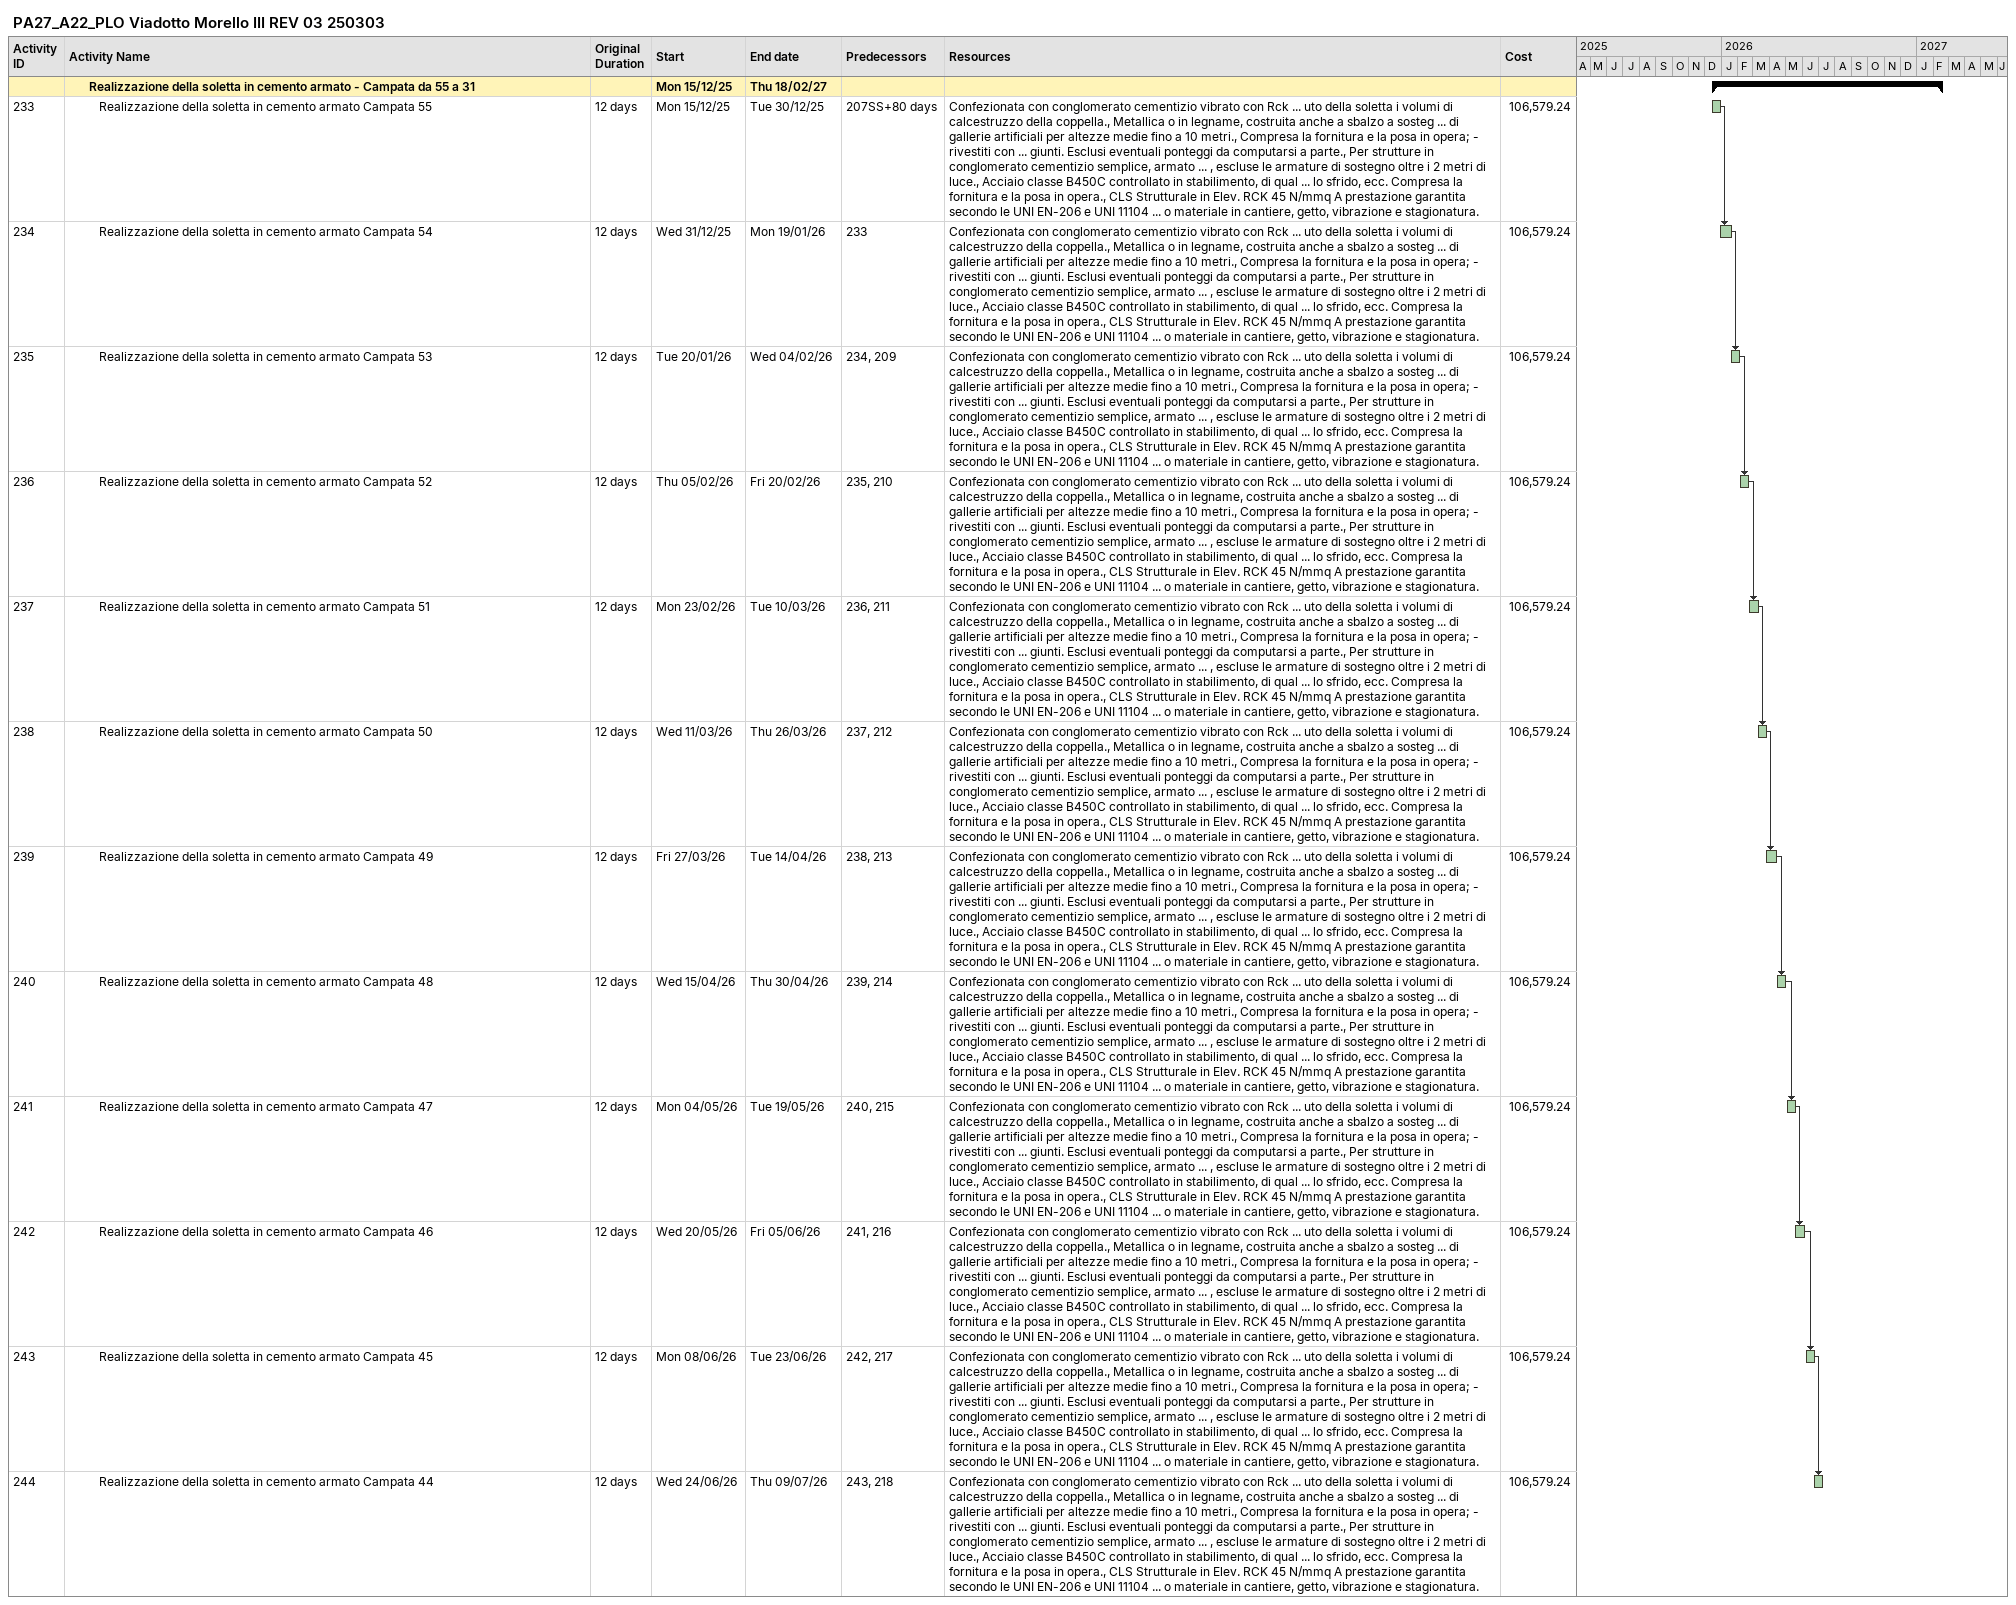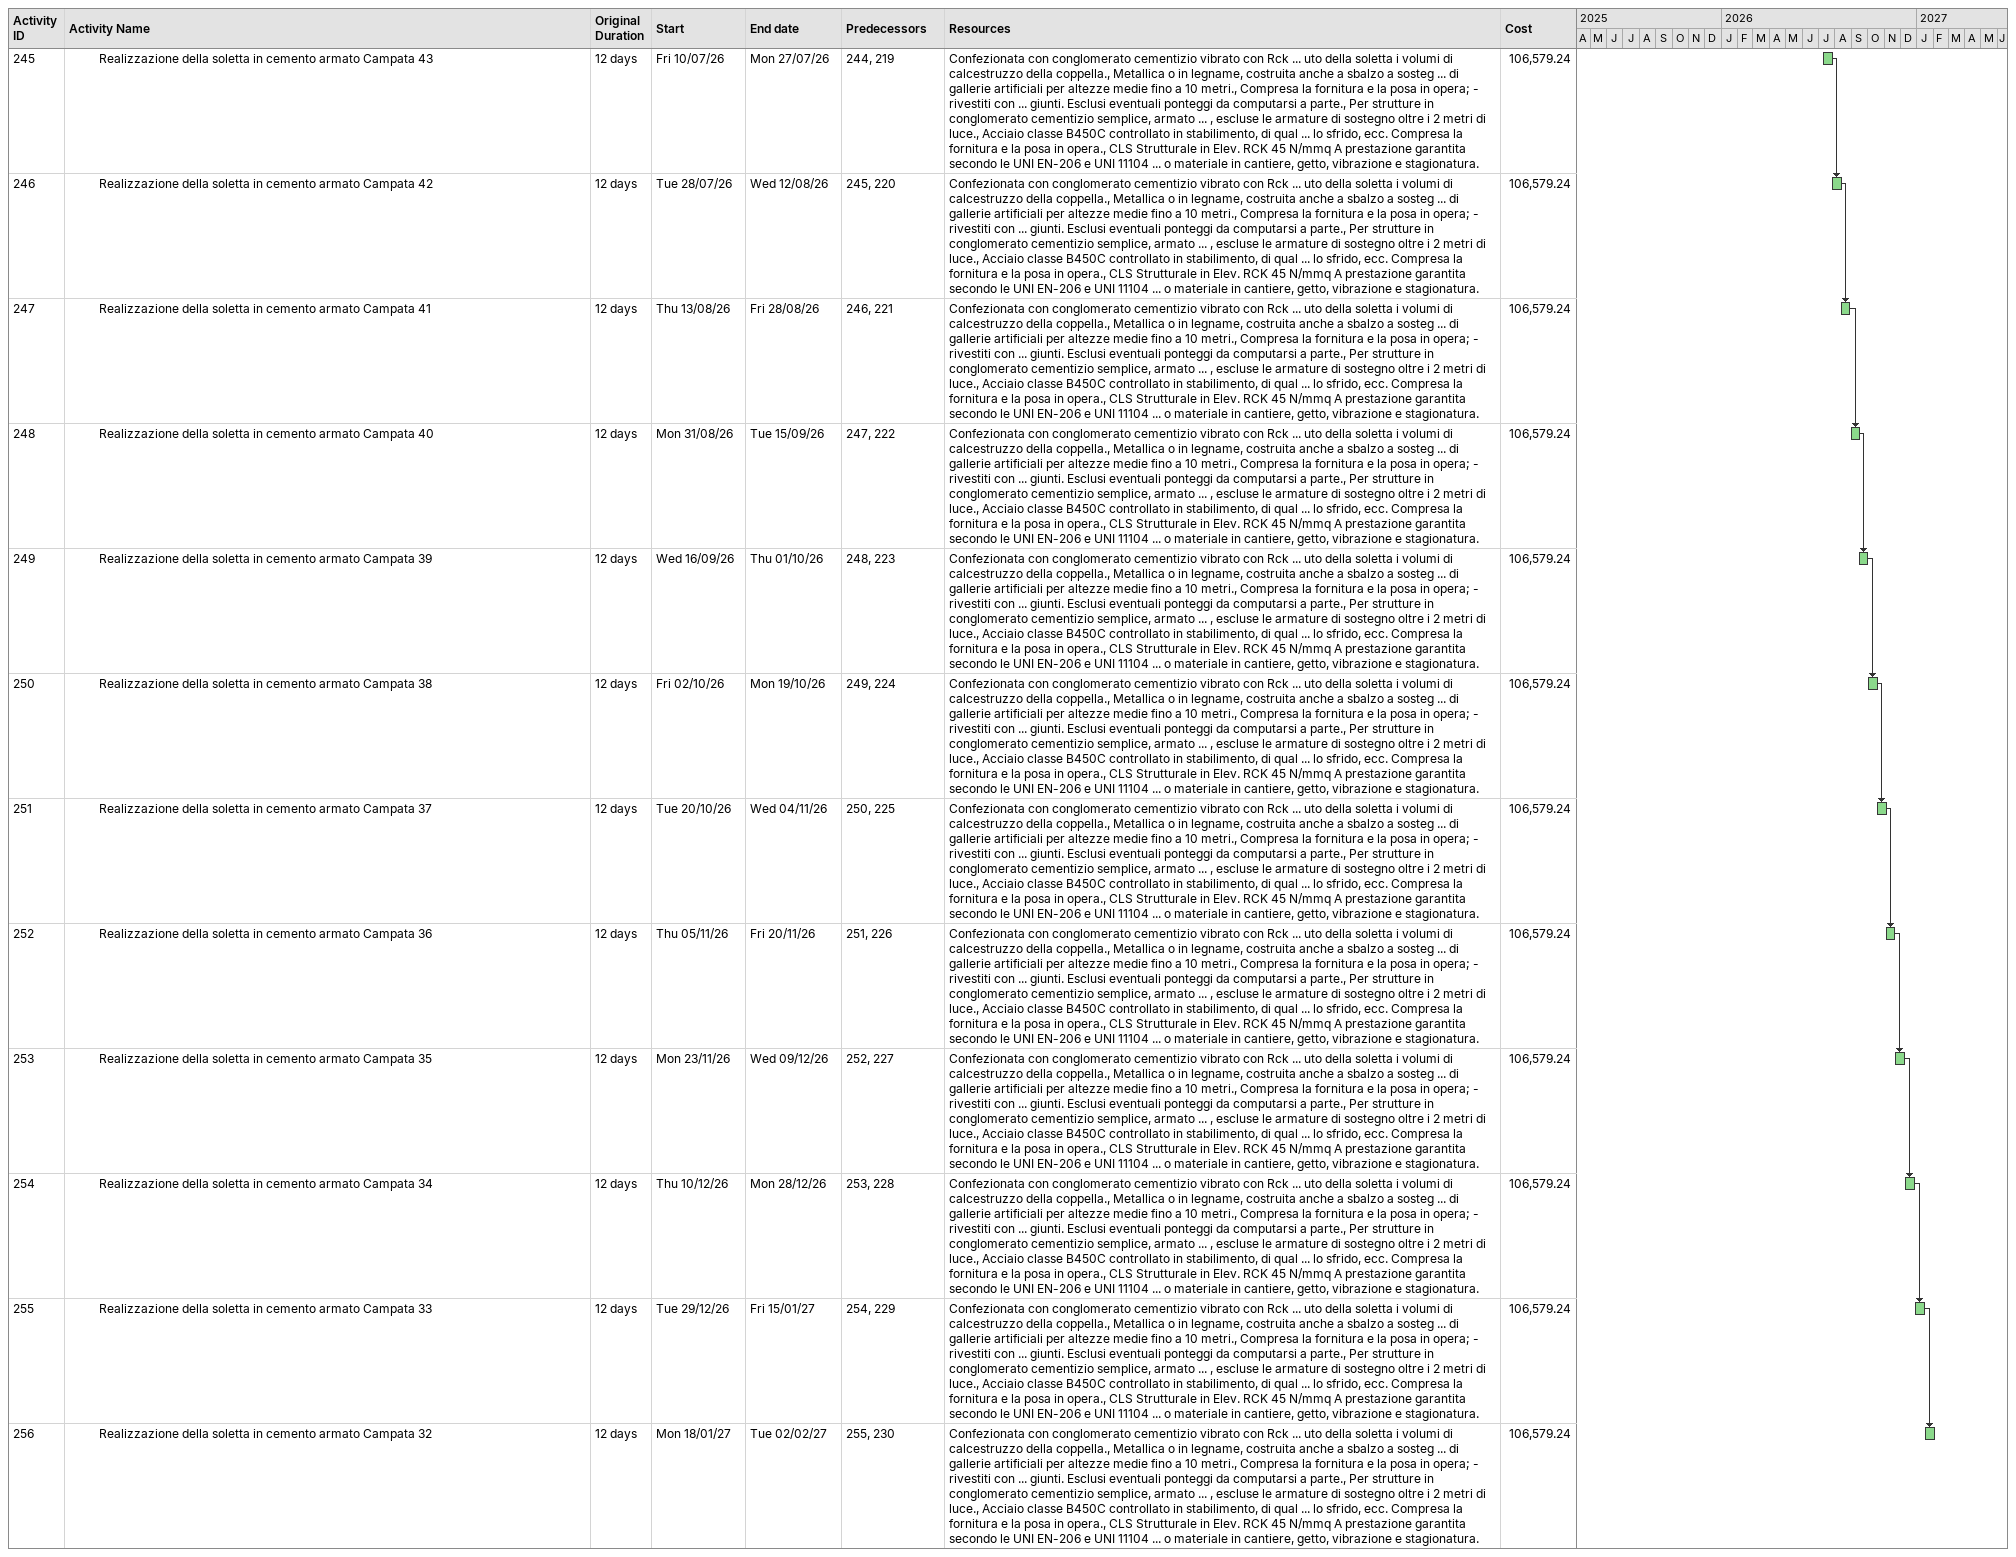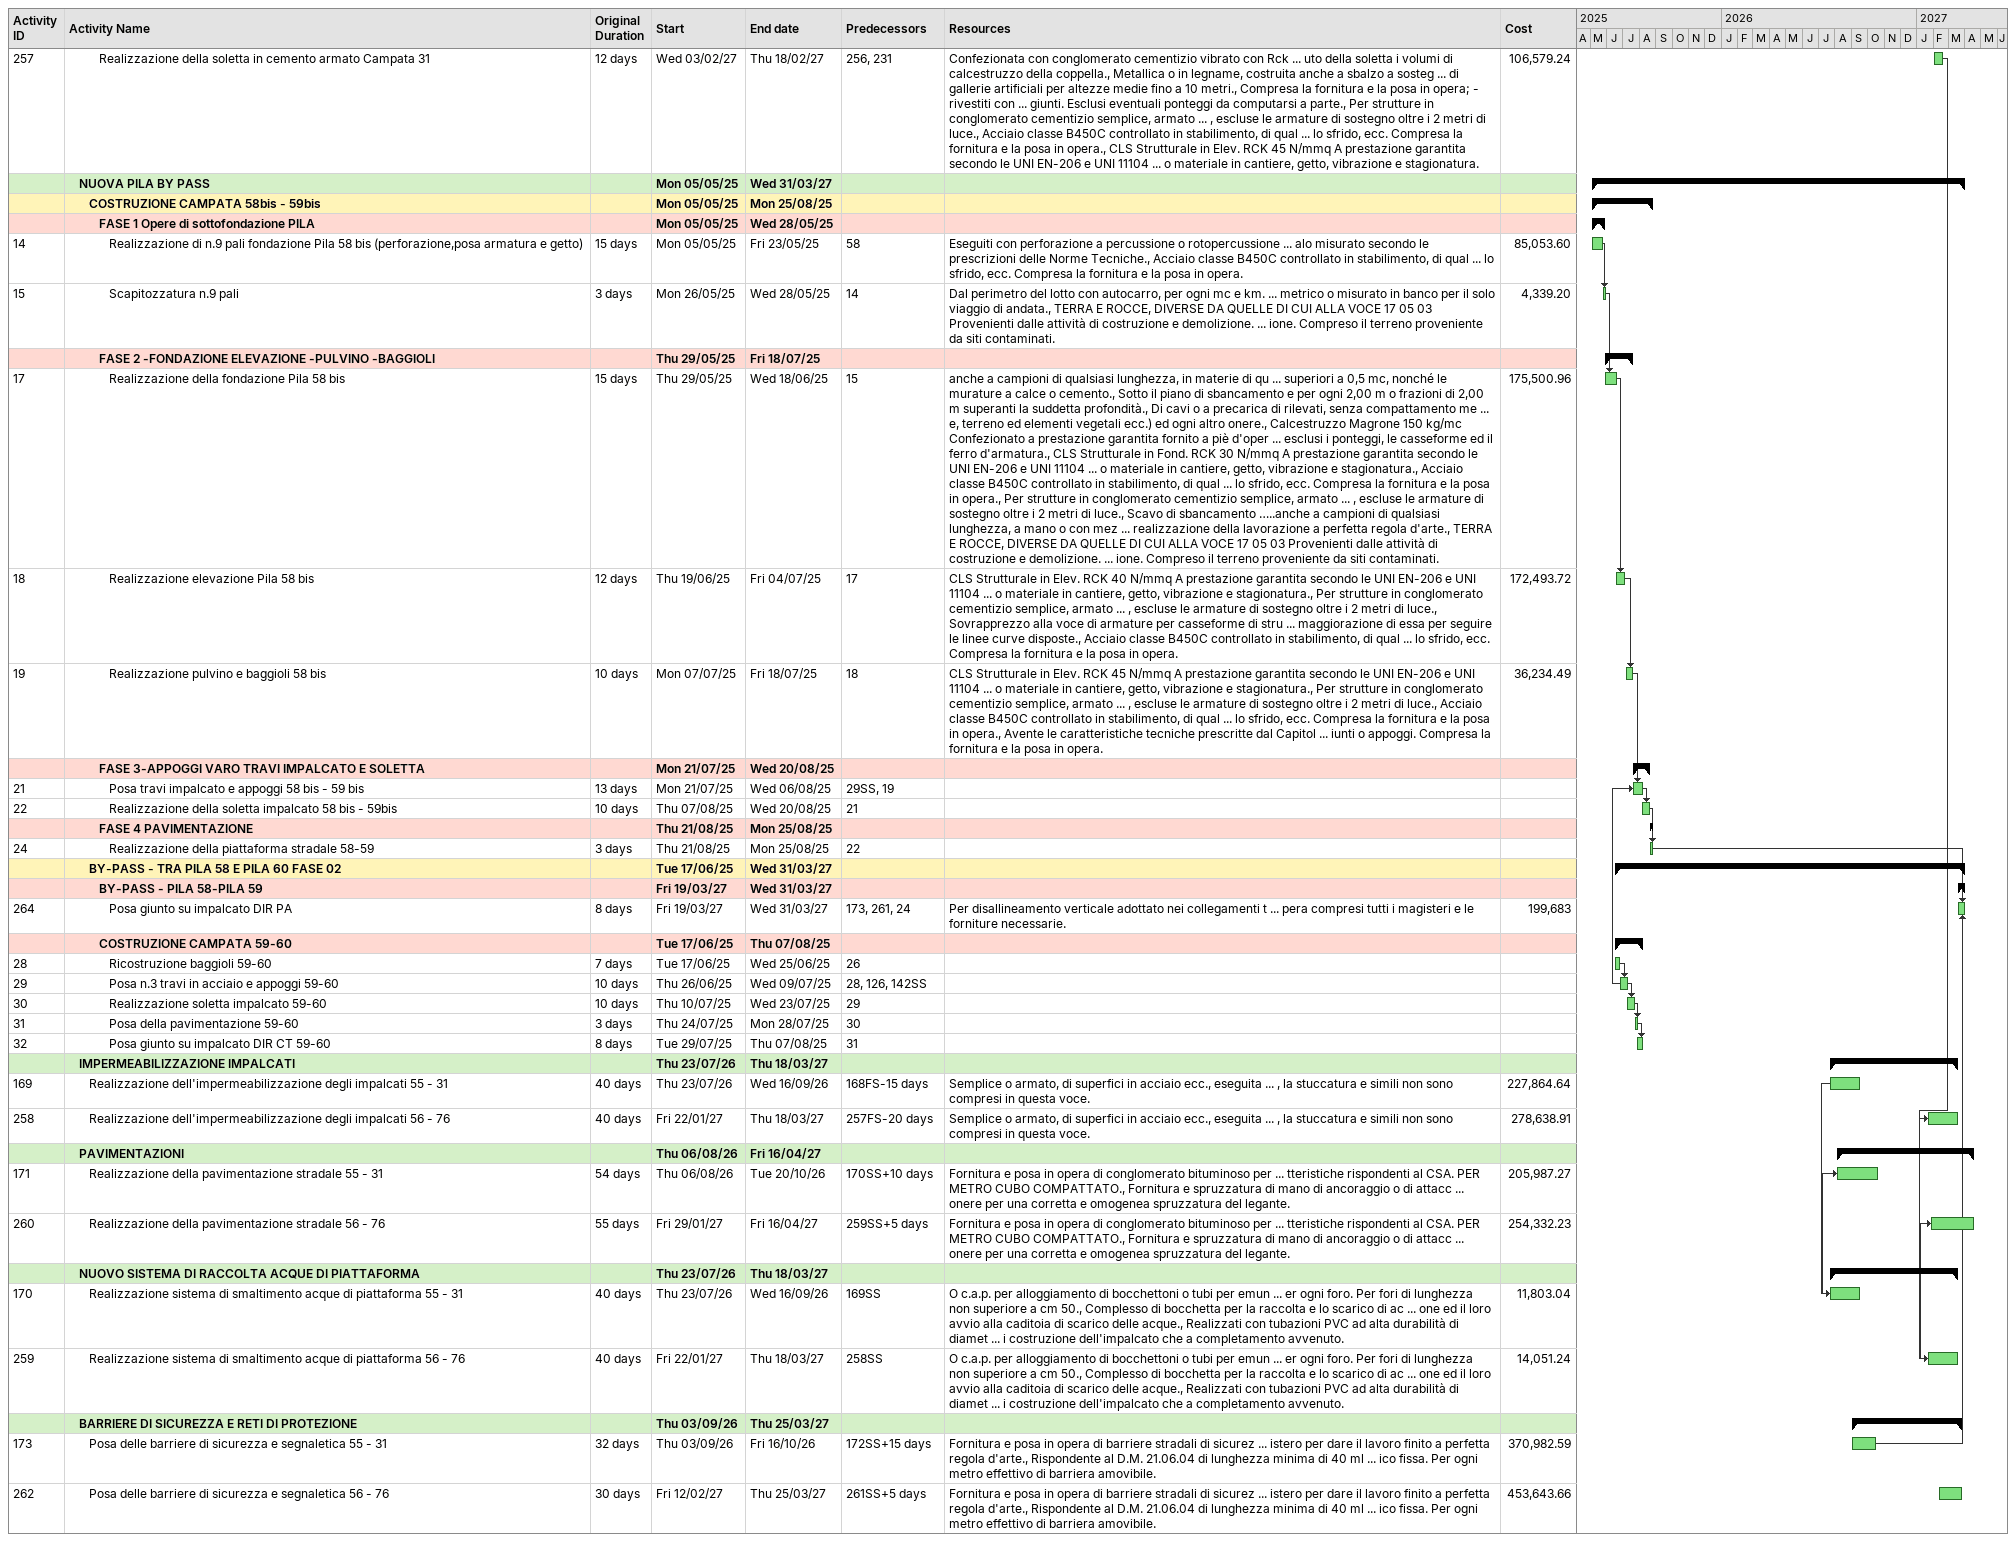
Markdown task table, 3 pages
PA27_A22_PLO Viadotto Morello III REV 03 250303

| ID | Level | Task | Original duration | Start | Finish | Predecessors | Resources | Cost |
|---|---|---|---|---|---|---|---|---|
|  | 3 | **Realizzazione della soletta in cemento armato - Campata da 55 a 31** |  | 2025-12-15 | 2027-02-18 |  |  |  |
| 233 | 4 | Realizzazione della soletta in cemento armato Campata 55 | 12d | 2025-12-15 | 2025-12-30 | 207SS+80d | Confezionata con conglomerato cementizio vibrato con Rck ... uto della soletta i volumi di calcestruzzo della coppella., Metallica o in legname, costruita anche a sbalzo a sosteg ... di gallerie artificiali per altezze medie fino a 10 metri., Compresa la fornitura e la posa in opera; - rivestiti con ... giunti. Esclusi eventuali ponteggi da computarsi a parte., Per strutture in conglomerato cementizio semplice, armato ... , escluse le armature di sostegno oltre i 2 metri di luce., Acciaio classe B450C controllato in stabilimento, di qual ... lo sfrido, ecc. Compresa la fornitura e la posa in opera., CLS Strutturale in Elev. RCK 45 N/mmq A prestazione garantita secondo le UNI EN-206 e UNI 11104 ... o materiale in cantiere, getto, vibrazione e stagionatura. | 106579.24 |
| 234 | 4 | Realizzazione della soletta in cemento armato Campata 54 | 12d | 2025-12-31 | 2026-01-19 | 233 | Confezionata con conglomerato cementizio vibrato con Rck ... uto della soletta i volumi di calcestruzzo della coppella., Metallica o in legname, costruita anche a sbalzo a sosteg ... di gallerie artificiali per altezze medie fino a 10 metri., Compresa la fornitura e la posa in opera; - rivestiti con ... giunti. Esclusi eventuali ponteggi da computarsi a parte., Per strutture in conglomerato cementizio semplice, armato ... , escluse le armature di sostegno oltre i 2 metri di luce., Acciaio classe B450C controllato in stabilimento, di qual ... lo sfrido, ecc. Compresa la fornitura e la posa in opera., CLS Strutturale in Elev. RCK 45 N/mmq A prestazione garantita secondo le UNI EN-206 e UNI 11104 ... o materiale in cantiere, getto, vibrazione e stagionatura. | 106579.24 |
| 235 | 4 | Realizzazione della soletta in cemento armato Campata 53 | 12d | 2026-01-20 | 2026-02-04 | 234, 209 | Confezionata con conglomerato cementizio vibrato con Rck ... uto della soletta i volumi di calcestruzzo della coppella., Metallica o in legname, costruita anche a sbalzo a sosteg ... di gallerie artificiali per altezze medie fino a 10 metri., Compresa la fornitura e la posa in opera; - rivestiti con ... giunti. Esclusi eventuali ponteggi da computarsi a parte., Per strutture in conglomerato cementizio semplice, armato ... , escluse le armature di sostegno oltre i 2 metri di luce., Acciaio classe B450C controllato in stabilimento, di qual ... lo sfrido, ecc. Compresa la fornitura e la posa in opera., CLS Strutturale in Elev. RCK 45 N/mmq A prestazione garantita secondo le UNI EN-206 e UNI 11104 ... o materiale in cantiere, getto, vibrazione e stagionatura. | 106579.24 |
| 236 | 4 | Realizzazione della soletta in cemento armato Campata 52 | 12d | 2026-02-05 | 2026-02-20 | 235, 210 | Confezionata con conglomerato cementizio vibrato con Rck ... uto della soletta i volumi di calcestruzzo della coppella., Metallica o in legname, costruita anche a sbalzo a sosteg ... di gallerie artificiali per altezze medie fino a 10 metri., Compresa la fornitura e la posa in opera; - rivestiti con ... giunti. Esclusi eventuali ponteggi da computarsi a parte., Per strutture in conglomerato cementizio semplice, armato ... , escluse le armature di sostegno oltre i 2 metri di luce., Acciaio classe B450C controllato in stabilimento, di qual ... lo sfrido, ecc. Compresa la fornitura e la posa in opera., CLS Strutturale in Elev. RCK 45 N/mmq A prestazione garantita secondo le UNI EN-206 e UNI 11104 ... o materiale in cantiere, getto, vibrazione e stagionatura. | 106579.24 |
| 237 | 4 | Realizzazione della soletta in cemento armato Campata 51 | 12d | 2026-02-23 | 2026-03-10 | 236, 211 | Confezionata con conglomerato cementizio vibrato con Rck ... uto della soletta i volumi di calcestruzzo della coppella., Metallica o in legname, costruita anche a sbalzo a sosteg ... di gallerie artificiali per altezze medie fino a 10 metri., Compresa la fornitura e la posa in opera; - rivestiti con ... giunti. Esclusi eventuali ponteggi da computarsi a parte., Per strutture in conglomerato cementizio semplice, armato ... , escluse le armature di sostegno oltre i 2 metri di luce., Acciaio classe B450C controllato in stabilimento, di qual ... lo sfrido, ecc. Compresa la fornitura e la posa in opera., CLS Strutturale in Elev. RCK 45 N/mmq A prestazione garantita secondo le UNI EN-206 e UNI 11104 ... o materiale in cantiere, getto, vibrazione e stagionatura. | 106579.24 |
| 238 | 4 | Realizzazione della soletta in cemento armato Campata 50 | 12d | 2026-03-11 | 2026-03-26 | 237, 212 | Confezionata con conglomerato cementizio vibrato con Rck ... uto della soletta i volumi di calcestruzzo della coppella., Metallica o in legname, costruita anche a sbalzo a sosteg ... di gallerie artificiali per altezze medie fino a 10 metri., Compresa la fornitura e la posa in opera; - rivestiti con ... giunti. Esclusi eventuali ponteggi da computarsi a parte., Per strutture in conglomerato cementizio semplice, armato ... , escluse le armature di sostegno oltre i 2 metri di luce., Acciaio classe B450C controllato in stabilimento, di qual ... lo sfrido, ecc. Compresa la fornitura e la posa in opera., CLS Strutturale in Elev. RCK 45 N/mmq A prestazione garantita secondo le UNI EN-206 e UNI 11104 ... o materiale in cantiere, getto, vibrazione e stagionatura. | 106579.24 |
| 239 | 4 | Realizzazione della soletta in cemento armato Campata 49 | 12d | 2026-03-27 | 2026-04-14 | 238, 213 | Confezionata con conglomerato cementizio vibrato con Rck ... uto della soletta i volumi di calcestruzzo della coppella., Metallica o in legname, costruita anche a sbalzo a sosteg ... di gallerie artificiali per altezze medie fino a 10 metri., Compresa la fornitura e la posa in opera; - rivestiti con ... giunti. Esclusi eventuali ponteggi da computarsi a parte., Per strutture in conglomerato cementizio semplice, armato ... , escluse le armature di sostegno oltre i 2 metri di luce., Acciaio classe B450C controllato in stabilimento, di qual ... lo sfrido, ecc. Compresa la fornitura e la posa in opera., CLS Strutturale in Elev. RCK 45 N/mmq A prestazione garantita secondo le UNI EN-206 e UNI 11104 ... o materiale in cantiere, getto, vibrazione e stagionatura. | 106579.24 |
| 240 | 4 | Realizzazione della soletta in cemento armato Campata 48 | 12d | 2026-04-15 | 2026-04-30 | 239, 214 | Confezionata con conglomerato cementizio vibrato con Rck ... uto della soletta i volumi di calcestruzzo della coppella., Metallica o in legname, costruita anche a sbalzo a sosteg ... di gallerie artificiali per altezze medie fino a 10 metri., Compresa la fornitura e la posa in opera; - rivestiti con ... giunti. Esclusi eventuali ponteggi da computarsi a parte., Per strutture in conglomerato cementizio semplice, armato ... , escluse le armature di sostegno oltre i 2 metri di luce., Acciaio classe B450C controllato in stabilimento, di qual ... lo sfrido, ecc. Compresa la fornitura e la posa in opera., CLS Strutturale in Elev. RCK 45 N/mmq A prestazione garantita secondo le UNI EN-206 e UNI 11104 ... o materiale in cantiere, getto, vibrazione e stagionatura. | 106579.24 |
| 241 | 4 | Realizzazione della soletta in cemento armato Campata 47 | 12d | 2026-05-04 | 2026-05-19 | 240, 215 | Confezionata con conglomerato cementizio vibrato con Rck ... uto della soletta i volumi di calcestruzzo della coppella., Metallica o in legname, costruita anche a sbalzo a sosteg ... di gallerie artificiali per altezze medie fino a 10 metri., Compresa la fornitura e la posa in opera; - rivestiti con ... giunti. Esclusi eventuali ponteggi da computarsi a parte., Per strutture in conglomerato cementizio semplice, armato ... , escluse le armature di sostegno oltre i 2 metri di luce., Acciaio classe B450C controllato in stabilimento, di qual ... lo sfrido, ecc. Compresa la fornitura e la posa in opera., CLS Strutturale in Elev. RCK 45 N/mmq A prestazione garantita secondo le UNI EN-206 e UNI 11104 ... o materiale in cantiere, getto, vibrazione e stagionatura. | 106579.24 |
| 242 | 4 | Realizzazione della soletta in cemento armato Campata 46 | 12d | 2026-05-20 | 2026-06-05 | 241, 216 | Confezionata con conglomerato cementizio vibrato con Rck ... uto della soletta i volumi di calcestruzzo della coppella., Metallica o in legname, costruita anche a sbalzo a sosteg ... di gallerie artificiali per altezze medie fino a 10 metri., Compresa la fornitura e la posa in opera; - rivestiti con ... giunti. Esclusi eventuali ponteggi da computarsi a parte., Per strutture in conglomerato cementizio semplice, armato ... , escluse le armature di sostegno oltre i 2 metri di luce., Acciaio classe B450C controllato in stabilimento, di qual ... lo sfrido, ecc. Compresa la fornitura e la posa in opera., CLS Strutturale in Elev. RCK 45 N/mmq A prestazione garantita secondo le UNI EN-206 e UNI 11104 ... o materiale in cantiere, getto, vibrazione e stagionatura. | 106579.24 |
| 243 | 4 | Realizzazione della soletta in cemento armato Campata 45 | 12d | 2026-06-08 | 2026-06-23 | 242, 217 | Confezionata con conglomerato cementizio vibrato con Rck ... uto della soletta i volumi di calcestruzzo della coppella., Metallica o in legname, costruita anche a sbalzo a sosteg ... di gallerie artificiali per altezze medie fino a 10 metri., Compresa la fornitura e la posa in opera; - rivestiti con ... giunti. Esclusi eventuali ponteggi da computarsi a parte., Per strutture in conglomerato cementizio semplice, armato ... , escluse le armature di sostegno oltre i 2 metri di luce., Acciaio classe B450C controllato in stabilimento, di qual ... lo sfrido, ecc. Compresa la fornitura e la posa in opera., CLS Strutturale in Elev. RCK 45 N/mmq A prestazione garantita secondo le UNI EN-206 e UNI 11104 ... o materiale in cantiere, getto, vibrazione e stagionatura. | 106579.24 |
| 244 | 4 | Realizzazione della soletta in cemento armato Campata 44 | 12d | 2026-06-24 | 2026-07-09 | 243, 218 | Confezionata con conglomerato cementizio vibrato con Rck ... uto della soletta i volumi di calcestruzzo della coppella., Metallica o in legname, costruita anche a sbalzo a sosteg ... di gallerie artificiali per altezze medie fino a 10 metri., Compresa la fornitura e la posa in opera; - rivestiti con ... giunti. Esclusi eventuali ponteggi da computarsi a parte., Per strutture in conglomerato cementizio semplice, armato ... , escluse le armature di sostegno oltre i 2 metri di luce., Acciaio classe B450C controllato in stabilimento, di qual ... lo sfrido, ecc. Compresa la fornitura e la posa in opera., CLS Strutturale in Elev. RCK 45 N/mmq A prestazione garantita secondo le UNI EN-206 e UNI 11104 ... o materiale in cantiere, getto, vibrazione e stagionatura. | 106579.24 |
| 245 | 4 | Realizzazione della soletta in cemento armato Campata 43 | 12d | 2026-07-10 | 2026-07-27 | 244, 219 | Confezionata con conglomerato cementizio vibrato con Rck ... uto della soletta i volumi di calcestruzzo della coppella., Metallica o in legname, costruita anche a sbalzo a sosteg ... di gallerie artificiali per altezze medie fino a 10 metri., Compresa la fornitura e la posa in opera; - rivestiti con ... giunti. Esclusi eventuali ponteggi da computarsi a parte., Per strutture in conglomerato cementizio semplice, armato ... , escluse le armature di sostegno oltre i 2 metri di luce., Acciaio classe B450C controllato in stabilimento, di qual ... lo sfrido, ecc. Compresa la fornitura e la posa in opera., CLS Strutturale in Elev. RCK 45 N/mmq A prestazione garantita secondo le UNI EN-206 e UNI 11104 ... o materiale in cantiere, getto, vibrazione e stagionatura. | 106579.24 |
| 246 | 4 | Realizzazione della soletta in cemento armato Campata 42 | 12d | 2026-07-28 | 2026-08-12 | 245, 220 | Confezionata con conglomerato cementizio vibrato con Rck ... uto della soletta i volumi di calcestruzzo della coppella., Metallica o in legname, costruita anche a sbalzo a sosteg ... di gallerie artificiali per altezze medie fino a 10 metri., Compresa la fornitura e la posa in opera; - rivestiti con ... giunti. Esclusi eventuali ponteggi da computarsi a parte., Per strutture in conglomerato cementizio semplice, armato ... , escluse le armature di sostegno oltre i 2 metri di luce., Acciaio classe B450C controllato in stabilimento, di qual ... lo sfrido, ecc. Compresa la fornitura e la posa in opera., CLS Strutturale in Elev. RCK 45 N/mmq A prestazione garantita secondo le UNI EN-206 e UNI 11104 ... o materiale in cantiere, getto, vibrazione e stagionatura. | 106579.24 |
| 247 | 4 | Realizzazione della soletta in cemento armato Campata 41 | 12d | 2026-08-13 | 2026-08-28 | 246, 221 | Confezionata con conglomerato cementizio vibrato con Rck ... uto della soletta i volumi di calcestruzzo della coppella., Metallica o in legname, costruita anche a sbalzo a sosteg ... di gallerie artificiali per altezze medie fino a 10 metri., Compresa la fornitura e la posa in opera; - rivestiti con ... giunti. Esclusi eventuali ponteggi da computarsi a parte., Per strutture in conglomerato cementizio semplice, armato ... , escluse le armature di sostegno oltre i 2 metri di luce., Acciaio classe B450C controllato in stabilimento, di qual ... lo sfrido, ecc. Compresa la fornitura e la posa in opera., CLS Strutturale in Elev. RCK 45 N/mmq A prestazione garantita secondo le UNI EN-206 e UNI 11104 ... o materiale in cantiere, getto, vibrazione e stagionatura. | 106579.24 |
| 248 | 4 | Realizzazione della soletta in cemento armato Campata 40 | 12d | 2026-08-31 | 2026-09-15 | 247, 222 | Confezionata con conglomerato cementizio vibrato con Rck ... uto della soletta i volumi di calcestruzzo della coppella., Metallica o in legname, costruita anche a sbalzo a sosteg ... di gallerie artificiali per altezze medie fino a 10 metri., Compresa la fornitura e la posa in opera; - rivestiti con ... giunti. Esclusi eventuali ponteggi da computarsi a parte., Per strutture in conglomerato cementizio semplice, armato ... , escluse le armature di sostegno oltre i 2 metri di luce., Acciaio classe B450C controllato in stabilimento, di qual ... lo sfrido, ecc. Compresa la fornitura e la posa in opera., CLS Strutturale in Elev. RCK 45 N/mmq A prestazione garantita secondo le UNI EN-206 e UNI 11104 ... o materiale in cantiere, getto, vibrazione e stagionatura. | 106579.24 |
| 249 | 4 | Realizzazione della soletta in cemento armato Campata 39 | 12d | 2026-09-16 | 2026-10-01 | 248, 223 | Confezionata con conglomerato cementizio vibrato con Rck ... uto della soletta i volumi di calcestruzzo della coppella., Metallica o in legname, costruita anche a sbalzo a sosteg ... di gallerie artificiali per altezze medie fino a 10 metri., Compresa la fornitura e la posa in opera; - rivestiti con ... giunti. Esclusi eventuali ponteggi da computarsi a parte., Per strutture in conglomerato cementizio semplice, armato ... , escluse le armature di sostegno oltre i 2 metri di luce., Acciaio classe B450C controllato in stabilimento, di qual ... lo sfrido, ecc. Compresa la fornitura e la posa in opera., CLS Strutturale in Elev. RCK 45 N/mmq A prestazione garantita secondo le UNI EN-206 e UNI 11104 ... o materiale in cantiere, getto, vibrazione e stagionatura. | 106579.24 |
| 250 | 4 | Realizzazione della soletta in cemento armato Campata 38 | 12d | 2026-10-02 | 2026-10-19 | 249, 224 | Confezionata con conglomerato cementizio vibrato con Rck ... uto della soletta i volumi di calcestruzzo della coppella., Metallica o in legname, costruita anche a sbalzo a sosteg ... di gallerie artificiali per altezze medie fino a 10 metri., Compresa la fornitura e la posa in opera; - rivestiti con ... giunti. Esclusi eventuali ponteggi da computarsi a parte., Per strutture in conglomerato cementizio semplice, armato ... , escluse le armature di sostegno oltre i 2 metri di luce., Acciaio classe B450C controllato in stabilimento, di qual ... lo sfrido, ecc. Compresa la fornitura e la posa in opera., CLS Strutturale in Elev. RCK 45 N/mmq A prestazione garantita secondo le UNI EN-206 e UNI 11104 ... o materiale in cantiere, getto, vibrazione e stagionatura. | 106579.24 |
| 251 | 4 | Realizzazione della soletta in cemento armato Campata 37 | 12d | 2026-10-20 | 2026-11-04 | 250, 225 | Confezionata con conglomerato cementizio vibrato con Rck ... uto della soletta i volumi di calcestruzzo della coppella., Metallica o in legname, costruita anche a sbalzo a sosteg ... di gallerie artificiali per altezze medie fino a 10 metri., Compresa la fornitura e la posa in opera; - rivestiti con ... giunti. Esclusi eventuali ponteggi da computarsi a parte., Per strutture in conglomerato cementizio semplice, armato ... , escluse le armature di sostegno oltre i 2 metri di luce., Acciaio classe B450C controllato in stabilimento, di qual ... lo sfrido, ecc. Compresa la fornitura e la posa in opera., CLS Strutturale in Elev. RCK 45 N/mmq A prestazione garantita secondo le UNI EN-206 e UNI 11104 ... o materiale in cantiere, getto, vibrazione e stagionatura. | 106579.24 |
| 252 | 4 | Realizzazione della soletta in cemento armato Campata 36 | 12d | 2026-11-05 | 2026-11-20 | 251, 226 | Confezionata con conglomerato cementizio vibrato con Rck ... uto della soletta i volumi di calcestruzzo della coppella., Metallica o in legname, costruita anche a sbalzo a sosteg ... di gallerie artificiali per altezze medie fino a 10 metri., Compresa la fornitura e la posa in opera; - rivestiti con ... giunti. Esclusi eventuali ponteggi da computarsi a parte., Per strutture in conglomerato cementizio semplice, armato ... , escluse le armature di sostegno oltre i 2 metri di luce., Acciaio classe B450C controllato in stabilimento, di qual ... lo sfrido, ecc. Compresa la fornitura e la posa in opera., CLS Strutturale in Elev. RCK 45 N/mmq A prestazione garantita secondo le UNI EN-206 e UNI 11104 ... o materiale in cantiere, getto, vibrazione e stagionatura. | 106579.24 |
| 253 | 4 | Realizzazione della soletta in cemento armato Campata 35 | 12d | 2026-11-23 | 2026-12-09 | 252, 227 | Confezionata con conglomerato cementizio vibrato con Rck ... uto della soletta i volumi di calcestruzzo della coppella., Metallica o in legname, costruita anche a sbalzo a sosteg ... di gallerie artificiali per altezze medie fino a 10 metri., Compresa la fornitura e la posa in opera; - rivestiti con ... giunti. Esclusi eventuali ponteggi da computarsi a parte., Per strutture in conglomerato cementizio semplice, armato ... , escluse le armature di sostegno oltre i 2 metri di luce., Acciaio classe B450C controllato in stabilimento, di qual ... lo sfrido, ecc. Compresa la fornitura e la posa in opera., CLS Strutturale in Elev. RCK 45 N/mmq A prestazione garantita secondo le UNI EN-206 e UNI 11104 ... o materiale in cantiere, getto, vibrazione e stagionatura. | 106579.24 |
| 254 | 4 | Realizzazione della soletta in cemento armato Campata 34 | 12d | 2026-12-10 | 2026-12-28 | 253, 228 | Confezionata con conglomerato cementizio vibrato con Rck ... uto della soletta i volumi di calcestruzzo della coppella., Metallica o in legname, costruita anche a sbalzo a sosteg ... di gallerie artificiali per altezze medie fino a 10 metri., Compresa la fornitura e la posa in opera; - rivestiti con ... giunti. Esclusi eventuali ponteggi da computarsi a parte., Per strutture in conglomerato cementizio semplice, armato ... , escluse le armature di sostegno oltre i 2 metri di luce., Acciaio classe B450C controllato in stabilimento, di qual ... lo sfrido, ecc. Compresa la fornitura e la posa in opera., CLS Strutturale in Elev. RCK 45 N/mmq A prestazione garantita secondo le UNI EN-206 e UNI 11104 ... o materiale in cantiere, getto, vibrazione e stagionatura. | 106579.24 |
| 255 | 4 | Realizzazione della soletta in cemento armato Campata 33 | 12d | 2026-12-29 | 2027-01-15 | 254, 229 | Confezionata con conglomerato cementizio vibrato con Rck ... uto della soletta i volumi di calcestruzzo della coppella., Metallica o in legname, costruita anche a sbalzo a sosteg ... di gallerie artificiali per altezze medie fino a 10 metri., Compresa la fornitura e la posa in opera; - rivestiti con ... giunti. Esclusi eventuali ponteggi da computarsi a parte., Per strutture in conglomerato cementizio semplice, armato ... , escluse le armature di sostegno oltre i 2 metri di luce., Acciaio classe B450C controllato in stabilimento, di qual ... lo sfrido, ecc. Compresa la fornitura e la posa in opera., CLS Strutturale in Elev. RCK 45 N/mmq A prestazione garantita secondo le UNI EN-206 e UNI 11104 ... o materiale in cantiere, getto, vibrazione e stagionatura. | 106579.24 |
| 256 | 4 | Realizzazione della soletta in cemento armato Campata 32 | 12d | 2027-01-18 | 2027-02-02 | 255, 230 | Confezionata con conglomerato cementizio vibrato con Rck ... uto della soletta i volumi di calcestruzzo della coppella., Metallica o in legname, costruita anche a sbalzo a sosteg ... di gallerie artificiali per altezze medie fino a 10 metri., Compresa la fornitura e la posa in opera; - rivestiti con ... giunti. Esclusi eventuali ponteggi da computarsi a parte., Per strutture in conglomerato cementizio semplice, armato ... , escluse le armature di sostegno oltre i 2 metri di luce., Acciaio classe B450C controllato in stabilimento, di qual ... lo sfrido, ecc. Compresa la fornitura e la posa in opera., CLS Strutturale in Elev. RCK 45 N/mmq A prestazione garantita secondo le UNI EN-206 e UNI 11104 ... o materiale in cantiere, getto, vibrazione e stagionatura. | 106579.24 |
| 257 | 4 | Realizzazione della soletta in cemento armato Campata 31 | 12d | 2027-02-03 | 2027-02-18 | 256, 231 | Confezionata con conglomerato cementizio vibrato con Rck ... uto della soletta i volumi di calcestruzzo della coppella., Metallica o in legname, costruita anche a sbalzo a sosteg ... di gallerie artificiali per altezze medie fino a 10 metri., Compresa la fornitura e la posa in opera; - rivestiti con ... giunti. Esclusi eventuali ponteggi da computarsi a parte., Per strutture in conglomerato cementizio semplice, armato ... , escluse le armature di sostegno oltre i 2 metri di luce., Acciaio classe B450C controllato in stabilimento, di qual ... lo sfrido, ecc. Compresa la fornitura e la posa in opera., CLS Strutturale in Elev. RCK 45 N/mmq A prestazione garantita secondo le UNI EN-206 e UNI 11104 ... o materiale in cantiere, getto, vibrazione e stagionatura. | 106579.24 |
|  | 2 | **NUOVA PILA BY PASS** |  | 2025-05-05 | 2027-03-31 |  |  |  |
|  | 3 | **COSTRUZIONE CAMPATA 58bis - 59bis** |  | 2025-05-05 | 2025-08-25 |  |  |  |
|  | 4 | **FASE 1 Opere di sottofondazione PILA** |  | 2025-05-05 | 2025-05-28 |  |  |  |
| 14 | 5 | Realizzazione di n.9 pali fondazione Pila 58 bis (perforazione,posa armatura e getto) | 15d | 2025-05-05 | 2025-05-23 | 58 | Eseguiti con perforazione a percussione o rotopercussione ... alo misurato secondo le prescrizioni delle Norme Tecniche., Acciaio classe B450C controllato in stabilimento, di qual ... lo sfrido, ecc. Compresa la fornitura e la posa in opera. | 85053.60 |
| 15 | 5 | Scapitozzatura n.9 pali | 3d | 2025-05-26 | 2025-05-28 | 14 | Dal perimetro del lotto con autocarro, per ogni mc e km. ... metrico o misurato in banco per il solo viaggio di andata., TERRA E ROCCE, DIVERSE DA QUELLE DI CUI ALLA VOCE 17 05 03 Provenienti dalle attività di costruzione e demolizione. ... ione. Compreso il terreno proveniente da siti contaminati. | 4339.20 |
|  | 4 | **FASE 2 -FONDAZIONE ELEVAZIONE -PULVINO -BAGGIOLI** |  | 2025-05-29 | 2025-07-18 |  |  |  |
| 17 | 5 | Realizzazione della fondazione Pila 58 bis | 15d | 2025-05-29 | 2025-06-18 | 15 | anche a campioni di qualsiasi lunghezza, in materie di qu ... superiori a 0,5 mc, nonché le murature a calce o cemento., Sotto il piano di sbancamento e per ogni 2,00 m o frazioni di 2,00 m superanti la suddetta profondità., Di cavi o a precarica di rilevati, senza compattamento me ... e, terreno ed elementi vegetali ecc.) ed ogni altro onere., Calcestruzzo Magrone 150 kg/mc Confezionato a prestazione garantita fornito a piè d'oper ... esclusi i ponteggi, le casseforme ed il ferro d'armatura., CLS Strutturale in Fond. RCK 30 N/mmq A prestazione garantita secondo le UNI EN-206 e UNI 11104 ... o materiale in cantiere, getto, vibrazione e stagionatura., Acciaio classe B450C controllato in stabilimento, di qual ... lo sfrido, ecc. Compresa la fornitura e la posa in opera., Per strutture in conglomerato cementizio semplice, armato ... , escluse le armature di sostegno oltre i 2 metri di luce., Scavo di sbancamento …..anche a campioni di qualsiasi lunghezza, a mano o con mez ... realizzazione della lavorazione a perfetta regola d'arte., TERRA E ROCCE, DIVERSE DA QUELLE DI CUI ALLA VOCE 17 05 03 Provenienti dalle attività di costruzione e demolizione. ... ione. Compreso il terreno proveniente da siti contaminati. | 175500.96 |
| 18 | 5 | Realizzazione elevazione Pila 58 bis | 12d | 2025-06-19 | 2025-07-04 | 17 | CLS Strutturale in Elev. RCK 40 N/mmq A prestazione garantita secondo le UNI EN-206 e UNI 11104 ... o materiale in cantiere, getto, vibrazione e stagionatura., Per strutture in conglomerato cementizio semplice, armato ... , escluse le armature di sostegno oltre i 2 metri di luce., Sovrapprezzo alla voce di armature per casseforme di stru ... maggiorazione di essa per seguire le linee curve disposte., Acciaio classe B450C controllato in stabilimento, di qual ... lo sfrido, ecc. Compresa la fornitura e la posa in opera. | 172493.72 |
| 19 | 5 | Realizzazione pulvino e baggioli 58 bis | 10d | 2025-07-07 | 2025-07-18 | 18 | CLS Strutturale in Elev. RCK 45 N/mmq A prestazione garantita secondo le UNI EN-206 e UNI 11104 ... o materiale in cantiere, getto, vibrazione e stagionatura., Per strutture in conglomerato cementizio semplice, armato ... , escluse le armature di sostegno oltre i 2 metri di luce., Acciaio classe B450C controllato in stabilimento, di qual ... lo sfrido, ecc. Compresa la fornitura e la posa in opera., Avente le caratteristiche tecniche prescritte dal Capitol ... iunti o appoggi. Compresa la fornitura e la posa in opera. | 36234.49 |
|  | 4 | **FASE 3-APPOGGI VARO TRAVI IMPALCATO E SOLETTA** |  | 2025-07-21 | 2025-08-20 |  |  |  |
| 21 | 5 | Posa travi impalcato e appoggi 58 bis - 59 bis | 13d | 2025-07-21 | 2025-08-06 | 29SS, 19 |  |  |
| 22 | 5 | Realizzazione della soletta impalcato 58 bis - 59bis | 10d | 2025-08-07 | 2025-08-20 | 21 |  |  |
|  | 4 | **FASE 4 PAVIMENTAZIONE** |  | 2025-08-21 | 2025-08-25 |  |  |  |
| 24 | 5 | Realizzazione della piattaforma stradale 58-59 | 3d | 2025-08-21 | 2025-08-25 | 22 |  |  |
|  | 3 | **BY-PASS - TRA PILA 58 E PILA 60 FASE 02** |  | 2025-06-17 | 2027-03-31 |  |  |  |
|  | 4 | **BY-PASS - PILA 58-PILA 59** |  | 2027-03-19 | 2027-03-31 |  |  |  |
| 264 | 5 | Posa giunto su impalcato DIR PA | 8d | 2027-03-19 | 2027-03-31 | 173, 261, 24 | Per disallineamento verticale adottato nei collegamenti t ... pera compresi tutti i magisteri e le forniture necessarie. | 199683 |
|  | 4 | **COSTRUZIONE CAMPATA 59-60** |  | 2025-06-17 | 2025-08-07 |  |  |  |
| 28 | 5 | Ricostruzione baggioli 59-60 | 7d | 2025-06-17 | 2025-06-25 | 26 |  |  |
| 29 | 5 | Posa n.3 travi in acciaio e appoggi 59-60 | 10d | 2025-06-26 | 2025-07-09 | 28, 126, 142SS |  |  |
| 30 | 5 | Realizzazione soletta impalcato 59-60 | 10d | 2025-07-10 | 2025-07-23 | 29 |  |  |
| 31 | 5 | Posa della pavimentazione 59-60 | 3d | 2025-07-24 | 2025-07-28 | 30 |  |  |
| 32 | 5 | Posa giunto su impalcato DIR CT 59-60 | 8d | 2025-07-29 | 2025-08-07 | 31 |  |  |
|  | 2 | **IMPERMEABILIZZAZIONE IMPALCATI** |  | 2026-07-23 | 2027-03-18 |  |  |  |
| 169 | 3 | Realizzazione dell'impermeabilizzazione degli impalcati 55 - 31 | 40d | 2026-07-23 | 2026-09-16 | 168FS-15d | Semplice o armato, di superfici in acciaio ecc., eseguita ... , la stuccatura e simili non sono compresi in questa voce. | 227864.64 |
| 258 | 3 | Realizzazione dell'impermeabilizzazione degli impalcati 56 - 76 | 40d | 2027-01-22 | 2027-03-18 | 257FS-20d | Semplice o armato, di superfici in acciaio ecc., eseguita ... , la stuccatura e simili non sono compresi in questa voce. | 278638.91 |
|  | 2 | **PAVIMENTAZIONI** |  | 2026-08-06 | 2027-04-16 |  |  |  |
| 171 | 3 | Realizzazione della pavimentazione stradale 55 - 31 | 54d | 2026-08-06 | 2026-10-20 | 170SS+10d | Fornitura e posa in opera di conglomerato bituminoso per ... tteristiche rispondenti al CSA. PER METRO CUBO COMPATTATO., Fornitura e spruzzatura di mano di ancoraggio o di attacc ... onere per una corretta e omogenea spruzzatura del legante. | 205987.27 |
| 260 | 3 | Realizzazione della pavimentazione stradale 56 - 76 | 55d | 2027-01-29 | 2027-04-16 | 259SS+5d | Fornitura e posa in opera di conglomerato bituminoso per ... tteristiche rispondenti al CSA. PER METRO CUBO COMPATTATO., Fornitura e spruzzatura di mano di ancoraggio o di attacc ... onere per una corretta e omogenea spruzzatura del legante. | 254332.23 |
|  | 2 | **NUOVO SISTEMA DI RACCOLTA ACQUE DI PIATTAFORMA** |  | 2026-07-23 | 2027-03-18 |  |  |  |
| 170 | 3 | Realizzazione sistema di smaltimento acque di piattaforma 55 - 31 | 40d | 2026-07-23 | 2026-09-16 | 169SS | O c.a.p. per alloggiamento di bocchettoni o tubi per emun ... er ogni foro. Per fori di lunghezza non superiore a cm 50., Complesso di bocchetta per la raccolta e lo scarico di ac ... one ed il loro avvio alla caditoia di scarico delle acque., Realizzati con tubazioni PVC ad alta durabilità di diamet ... i costruzione dell'impalcato che a completamento avvenuto. | 11803.04 |
| 259 | 3 | Realizzazione sistema di smaltimento acque di piattaforma 56 - 76 | 40d | 2027-01-22 | 2027-03-18 | 258SS | O c.a.p. per alloggiamento di bocchettoni o tubi per emun ... er ogni foro. Per fori di lunghezza non superiore a cm 50., Complesso di bocchetta per la raccolta e lo scarico di ac ... one ed il loro avvio alla caditoia di scarico delle acque., Realizzati con tubazioni PVC ad alta durabilità di diamet ... i costruzione dell'impalcato che a completamento avvenuto. | 14051.24 |
|  | 2 | **BARRIERE DI SICUREZZA E RETI DI PROTEZIONE** |  | 2026-09-03 | 2027-03-25 |  |  |  |
| 173 | 3 | Posa delle barriere di sicurezza e segnaletica 55 - 31 | 32d | 2026-09-03 | 2026-10-16 | 172SS+15d | Fornitura e posa in opera di barriere stradali di sicurez ... istero per dare il lavoro finito a perfetta regola d'arte., Rispondente al D.M. 21.06.04 di lunghezza minima di 40 ml ... ico fissa. Per ogni metro effettivo di barriera amovibile. | 370982.59 |
| 262 | 3 | Posa delle barriere di sicurezza e segnaletica 56 - 76 | 30d | 2027-02-12 | 2027-03-25 | 261SS+5d | Fornitura e posa in opera di barriere stradali di sicurez ... istero per dare il lavoro finito a perfetta regola d'arte., Rispondente al D.M. 21.06.04 di lunghezza minima di 40 ml ... ico fissa. Per ogni metro effettivo di barriera amovibile. | 453643.66 |
